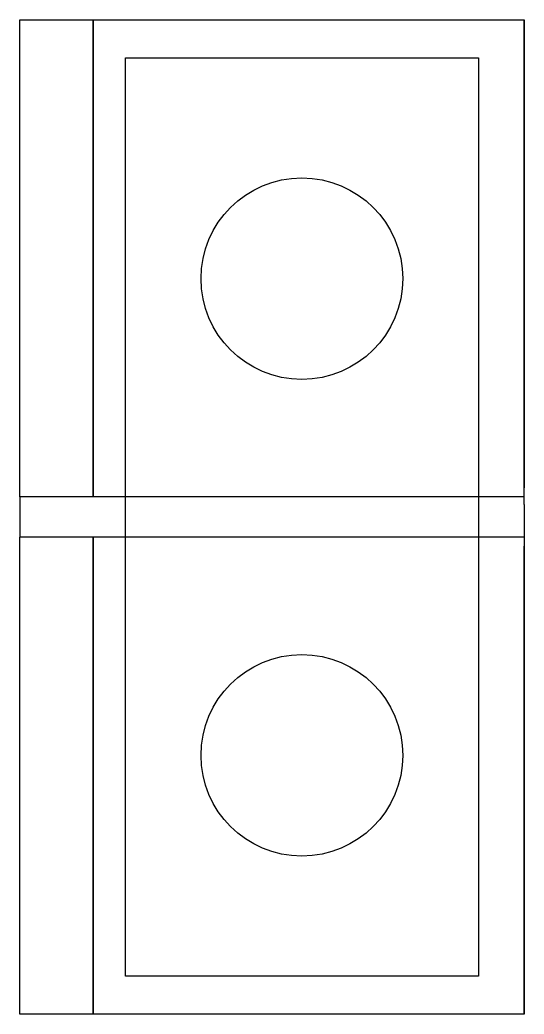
# Model space of a CAD drawing. Header units: millimetres. Extents: x 0 to 37, y 0 to 73.
import ezdxf

# ---------------------------------------------------------------- set-up
doc = ezdxf.new("R2010")
doc.units = ezdxf.units.MM
doc.layers.add('CONTROL', color=150, linetype='Continuous')

# ---------------------------------------------------------------- blocks, each defined once
blk = doc.blocks.new('TMN200')
at = {"layer": 'CONTROL', "ltscale": 100}
for p, q in [((-15.806, -35.025), (-15.806, 0)), ((-15.806, 0), (15.806, 0)), ((15.806, -35.575), (15.806, 0)), ((15.806, 0), (15.806, -34.37)), ((-21.194, -35.025), (-21.194, -37.975)), ((15.806, -35.025), (-21.194, -35.025)), ((15.806, -35.575), (15.806, -73)), ((15.806, -37.975), (-21.194, -37.975)), ((-15.806, -37.975), (-15.806, -73)), ((-15.806, -73), (-15.806, -37.975)), ((15.806, -73), (15.806, -38.63)), ((15.806, -73), (-15.806, -73))]:
    blk.add_line(p, q, dxfattribs=at)
for points in [[(-21.194, -35.025), (-21.194, 0), (-15.806, 0), (-15.806, -35.025)], [(-15.806, -37.975), (-15.806, -73), (-21.194, -73), (-21.194, -37.975)]]:
    blk.add_lwpolyline(points, dxfattribs=at)
at = {"layer": 'CONTROL', "color": 30, "ltscale": 100}
blk.add_lwpolyline([(-13.45, -2.775), (12.45, -2.775), (12.45, -70.225), (-13.45, -70.225)], close=True, dxfattribs=at)
at = {"layer": 'CONTROL', "ltscale": 100}
for centre in [(-0.5, -19), (-0.5, -54)]:
    blk.add_circle(centre, 7.4, dxfattribs=at)

msp = doc.modelspace()

# ---------------------------------------------------------------- block references
msp.add_blockref('TMN200', (21.194, 73))

doc.saveas('drawing.dxf')
